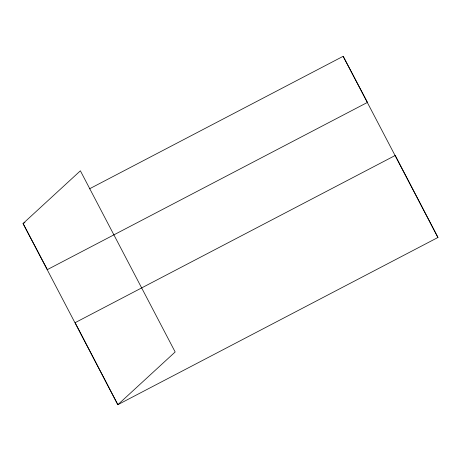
<?xml version="1.0" encoding="UTF-8"?>
<svg xmlns="http://www.w3.org/2000/svg" width="461" height="461" viewBox="0 0 461 461"><rect width="100%" height="100%" fill="white"/><g stroke="black" fill="none" stroke-linecap="round" stroke-linejoin="round"><path stroke-width="0.69" d="M24.963 222.53L23.05 223.527L117.837 404.695L437.95 237.473L395.244 155.455L75.131 322.671L117.837 404.695L175.168 351.974L80.381 170.806L23.05 223.527L47.368 269.61L367.48 102.394L343.163 56.305L89.371 188.883M343.163 56.305L437.95 237.473"/></g></svg>
